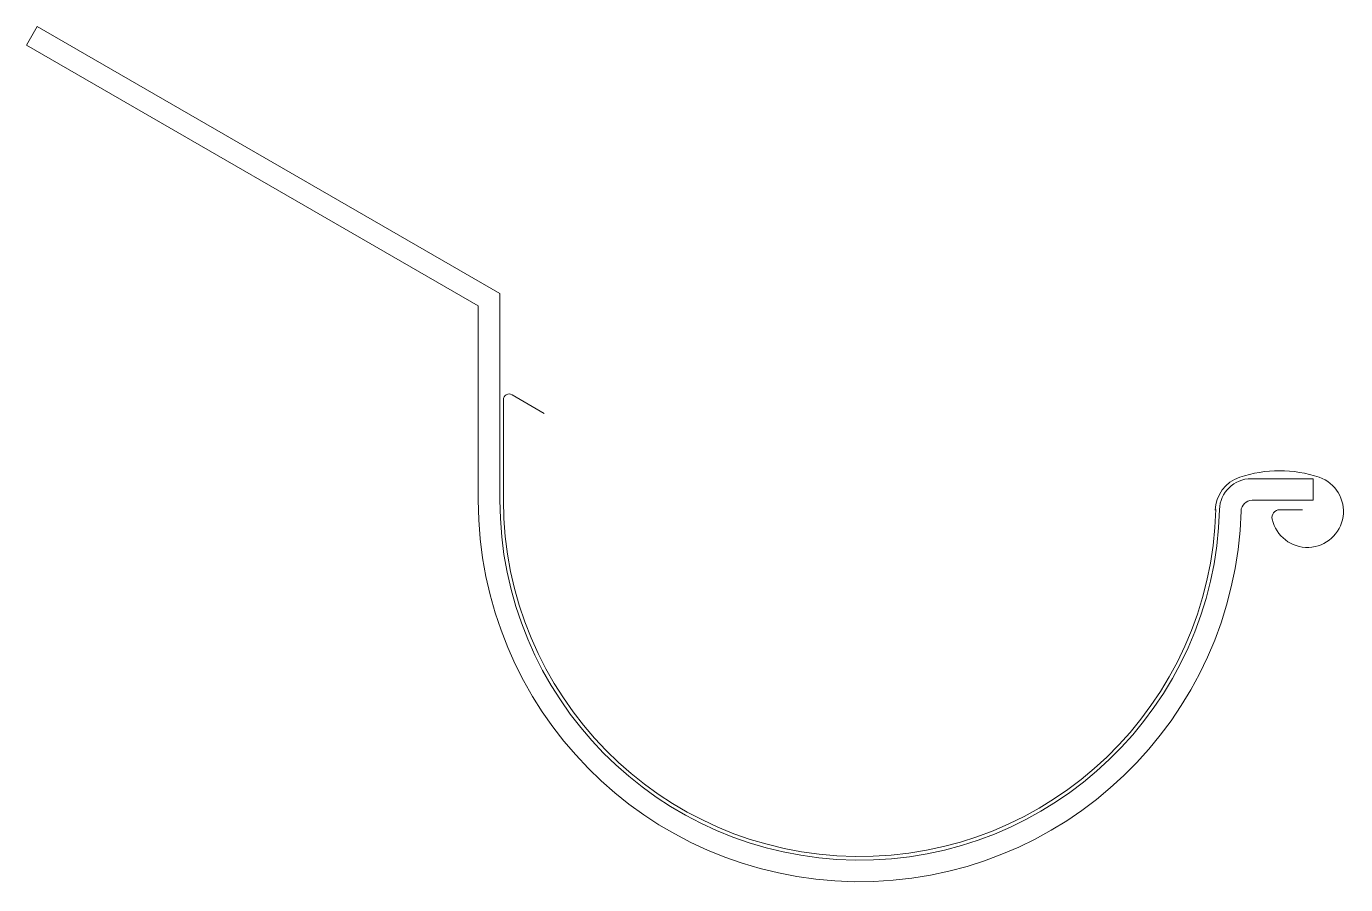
# Model space of a CAD drawing. Header units: metres. Extents: x -126 to 241, y -161 to 78.
import ezdxf

# ---------------------------------------------------------------- set-up
doc = ezdxf.new("R2010")
doc.units = ezdxf.units.M
doc.layers.add('A-DETL-GENF', color=92, linetype='Continuous', lineweight=18)
doc.layers.add('A-DETL-MEDM', color=33, linetype='Continuous', lineweight=18)

# ---------------------------------------------------------------- blocks, each defined once
blk = doc.blocks.new('52 mastgoot_zink 30_ - M44 dakhelling 30_-1557671-00_0 Basismaterialen')
at = {"layer": 'A-DETL-GENF'}
for p, q in [((-125.57, 72.5), (-122.57, 77.7)), ((-122.57, 77.7), (6, 3.46)), ((0, 0), (-125.57, 72.5)), ((6, 3.46), (6, -35.93)), ((0, 0), (0, -38.49)), ((0, -54), (0, -35.93)), ((6, -54), (6, -35.93)), ((214.77, -48), (232.01, -48)), ((232.01, -48), (232.01, -54)), ((215.03, -54), (232.01, -54))]:
    blk.add_line(p, q, dxfattribs=at)
for centre, radius, start, end in [((214.77, -56.81), 8.81, 90, 178.5202), ((106, -54), 106, 180, 358.3828), ((106, -54), 100, 180, 358.5202), ((215.03, -57.08), 3.08, 90, 178.3828)]:
    blk.add_arc(centre, radius, start, end, dxfattribs=at)
at = {"layer": 'A-DETL-MEDM'}
for p, q in [((9.38, -24.66), (18.34, -29.84)), ((6.98, -26.05), (6.98, -54)), ((228.99, -56.65), (222.7, -56.65))]:
    blk.add_line(p, q, dxfattribs=at)
for centre, radius, start, end in [((8.58, -26.05), 1.6, 60, 180), ((214.77, -57.07), 10, 108.6582, 178.1285), ((222.63, -80.33), 34.55, 71.3418, 108.6582), ((230.38, -57.06), 10.03, 192.7755, 70.7746), ((106, -54), 99, 180, 358.5202), ((222.7, -58.8), 2.16, 90, 192.7755)]:
    blk.add_arc(centre, radius, start, end, dxfattribs=at)

msp = doc.modelspace()

# ---------------------------------------------------------------- block references
msp.add_blockref('52 mastgoot_zink 30_ - M44 dakhelling 30_-1557671-00_0 Basismaterialen', (0, 0))

doc.saveas('drawing.dxf')
